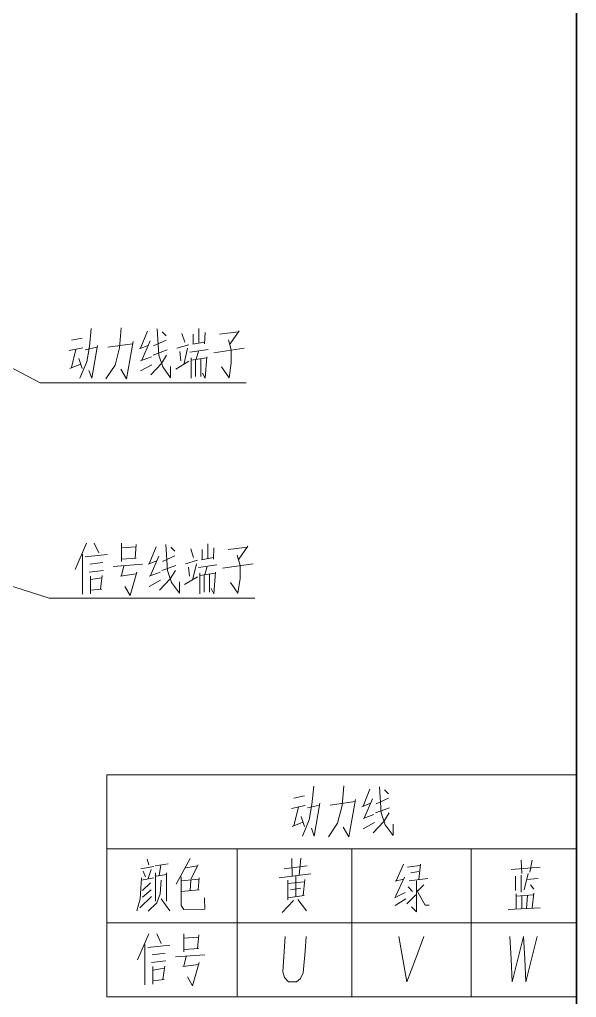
# Model space of a CAD drawing. Extents: x 2 to 295, y 3 to 209.
# Drawn here: x 257.7 to 292.1, y 87.8 to 148.2 of the extents above; entities that cross this region are included whole.
import ezdxf

# ---------------------------------------------------------------- set-up
doc = ezdxf.new("R2010")
doc.units = 0

msp = doc.modelspace()

# ---------------------------------------------------------------- linework, layer by layer
at = {"color": 7, "lineweight": 35}
msp.add_line((292.1, 50.917), (292.1, 200.299), dxfattribs=at)
at = {"color": 7, "lineweight": 13}
for p, q in [((263.109, 101.579), (292.077, 101.579)), ((263.109, 97.009), (292.077, 97.009)), ((263.109, 92.439), (292.077, 92.439)), ((263.109, 87.869), (292.077, 87.869))]:
    msp.add_line(p, q, dxfattribs=at)
at = {"color": 7, "lineweight": 13, "ltscale": 0.34275}
for p, q in [((263.109, 101.579), (263.109, 87.869)), ((292.077, 101.579), (292.077, 87.869))]:
    msp.add_line(p, q, dxfattribs=at)
at = {"color": 7, "lineweight": 13, "ltscale": 0.2285}
for p, q in [((271.161, 97.009), (271.161, 87.869)), ((278.231, 97.009), (278.231, 87.869)), ((285.596, 97.009), (285.596, 87.869))]:
    msp.add_line(p, q, dxfattribs=at)
at = {"color": 7, "lineweight": 13}
for points in [[(250.876, 130.046), (259.001, 125.785), (271.701, 125.785)], [(262.146, 129.145), (262.041, 128.025), (261.866, 127.08), (261.446, 126.065)], [(264.001, 129.18), (263.896, 127.955)], [(265.611, 128.97), (265.191, 127.92)], [(266.206, 129.11), (266.311, 127.5)], [(266.521, 128.935), (266.766, 128.69)], [(267.746, 128.83), (267.921, 128.305)], [(268.446, 128.795), (268.446, 128.2)], [(268.796, 129.145), (268.796, 128.27)], [(269.181, 128.9), (269.146, 128.2)], [(270.056, 128.795), (271.246, 128.935)], [(271.281, 129.005), (270.721, 128.2)], [(260.921, 128.41), (261.586, 128.55)], [(262.531, 128.095), (262.181, 126.065), (262.006, 126.555)], [(263.161, 127.99), (264.701, 128.2)], [(264.736, 128.34), (264.526, 127.185), (264.316, 126.03)], [(265.121, 127.885), (265.646, 128.095)], [(265.786, 128.375), (265.261, 127.185)], [(265.996, 128.06), (266.766, 128.41)], [(267.431, 127.92), (268.166, 128.13)], [(268.411, 128.165), (269.146, 128.305)], [(270.616, 128.445), (270.791, 127.815)], [(260.781, 127.78), (261.621, 127.955)], [(261.201, 127.85), (260.921, 126.73)], [(261.761, 127.815), (262.496, 127.99)], [(263.896, 127.955), (263.616, 126.87)], [(265.961, 127.5), (266.836, 127.815)], [(266.311, 127.5), (266.556, 126.765)], [(266.801, 127.5), (266.486, 126.975)], [(267.606, 127.71), (267.676, 127.15)], [(268.096, 127.92), (267.886, 126.975)], [(268.236, 127.675), (269.356, 127.85)], [(268.761, 127.745), (268.621, 127.255)], [(271.596, 127.92), (269.706, 127.64)], [(270.791, 127.815), (270.791, 127.01)], [(260.816, 126.66), (261.481, 126.94)], [(261.376, 127.29), (261.586, 126.66)], [(263.616, 126.87), (263.056, 126.03)], [(265.856, 127.395), (265.191, 127.15)], [(265.191, 126.52), (265.891, 126.905)], [(266.486, 126.975), (265.821, 126.275)], [(267.361, 126.625), (268.166, 127.115)], [(268.306, 127.185), (269.251, 127.325)], [(268.306, 127.325), (268.306, 126.065)], [(268.306, 127.255), (268.306, 127.325)], [(268.586, 127.22), (268.586, 126.17)], [(268.901, 127.255), (268.901, 126.17)], [(269.286, 127.395), (269.181, 126.065)], [(270.791, 127.01), (270.651, 126.1)], [(264.316, 126.03), (263.966, 126.625)], [(266.556, 126.765), (267.046, 126.1)], [(267.046, 126.1), (267.046, 126.8)], [(269.181, 126.065), (269.006, 126.38)], [(270.651, 126.1), (270.196, 126.765)], [(249.139, 115.831), (259.541, 112.482), (272.241, 112.482)], [(261.846, 115.877), (261.146, 114.267)], [(262.336, 115.877), (262.616, 115.282)], [(264.016, 115.877), (264.016, 114.757)], [(264.016, 115.597), (264.891, 115.667)], [(264.926, 115.807), (264.856, 114.967)], [(266.151, 115.667), (265.731, 114.617)], [(266.746, 115.807), (266.851, 114.197)], [(267.061, 115.632), (267.306, 115.387)], [(268.286, 115.527), (268.461, 115.002)], [(268.986, 115.492), (268.986, 114.897)], [(269.336, 115.842), (269.336, 114.967)], [(269.721, 115.597), (269.686, 114.897)], [(270.596, 115.492), (271.786, 115.632)], [(271.821, 115.702), (271.261, 114.897)], [(261.601, 115.212), (261.601, 113.987), (261.601, 112.727)], [(261.776, 115.037), (263.141, 115.177)], [(264.926, 114.967), (264.016, 114.897)], [(265.661, 114.582), (266.186, 114.792)], [(266.326, 115.072), (265.801, 113.882)], [(266.536, 114.757), (267.306, 115.107)], [(267.971, 114.617), (268.706, 114.827)], [(268.951, 114.862), (269.686, 115.002)], [(271.156, 115.142), (271.331, 114.512)], [(262.896, 114.197), (262.021, 114.092)], [(262.056, 114.582), (262.861, 114.687)], [(263.491, 114.442), (265.311, 114.582)], [(264.156, 114.477), (264.016, 113.882)], [(266.501, 114.197), (267.376, 114.512)], [(266.851, 114.197), (267.096, 113.462)], [(267.341, 114.197), (267.026, 113.672)], [(268.146, 114.407), (268.216, 113.847)], [(268.636, 114.617), (268.426, 113.672)], [(268.776, 114.372), (269.896, 114.547)], [(269.301, 114.442), (269.161, 113.952)], [(272.136, 114.617), (270.246, 114.337)], [(271.331, 114.512), (271.331, 113.707)], [(262.091, 113.847), (262.091, 112.762)], [(262.091, 113.637), (262.791, 113.742)], [(262.826, 113.882), (262.721, 113.042)], [(264.926, 113.987), (263.946, 113.847)], [(264.961, 114.092), (264.541, 112.657)], [(266.396, 114.092), (265.731, 113.847)], [(265.731, 113.217), (266.431, 113.602)], [(267.026, 113.672), (266.361, 112.972)], [(267.901, 113.322), (268.706, 113.812)], [(268.846, 113.882), (269.791, 114.022)], [(268.846, 114.022), (268.846, 112.762)], [(268.846, 113.952), (268.846, 114.022)], [(269.126, 113.917), (269.126, 112.867)], [(269.441, 113.952), (269.441, 112.867)], [(269.826, 114.092), (269.721, 112.762)], [(271.331, 113.707), (271.191, 112.797)], [(262.091, 112.972), (262.791, 113.042)], [(264.541, 112.657), (264.226, 113.217)], [(267.096, 113.462), (267.586, 112.797)], [(267.586, 112.797), (267.586, 113.497)], [(269.721, 112.762), (269.546, 113.077)], [(271.191, 112.797), (270.736, 113.462)], [(275.878, 100.869), (275.773, 99.749), (275.598, 98.804), (275.178, 97.789)], [(277.733, 100.904), (277.628, 99.679)], [(274.653, 100.134), (275.318, 100.274)], [(279.343, 100.694), (278.923, 99.644)], [(279.938, 100.834), (280.043, 99.224)], [(280.253, 100.659), (280.498, 100.414)], [(274.513, 99.504), (275.353, 99.679)], [(275.493, 99.539), (276.228, 99.714)], [(276.263, 99.819), (275.913, 97.789), (275.738, 98.279)], [(276.893, 99.714), (278.433, 99.924)], [(277.628, 99.679), (277.348, 98.594)], [(278.468, 100.064), (278.258, 98.909), (278.048, 97.754)], [(278.853, 99.609), (279.378, 99.819)], [(279.518, 100.099), (278.993, 98.909)], [(279.728, 99.784), (280.498, 100.134)], [(274.933, 99.574), (274.653, 98.454)], [(279.588, 99.119), (278.923, 98.874)], [(279.693, 99.224), (280.568, 99.539)], [(280.043, 99.224), (280.288, 98.489)], [(280.533, 99.224), (280.218, 98.699)], [(274.548, 98.384), (275.213, 98.664)], [(275.108, 99.014), (275.318, 98.384)], [(277.348, 98.594), (276.788, 97.754)], [(278.923, 98.244), (279.623, 98.629)], [(280.218, 98.699), (279.553, 97.999)], [(280.288, 98.489), (280.778, 97.824)], [(280.778, 97.824), (280.778, 98.524)], [(278.048, 97.754), (277.698, 98.349)], [(265.7, 96.019), (265.595, 96.369)], [(266.085, 95.949), (266.89, 96.089)], [(268.255, 96.404), (267.38, 94.829)], [(268.745, 96.019), (268.29, 95.144)], [(274.556, 95.319), (274.521, 96.404)], [(275.081, 96.439), (274.976, 95.389)], [(281.424, 96.054), (280.969, 95.039)], [(282.474, 96.054), (282.369, 95.109)], [(288.696, 96.299), (288.731, 95.494)], [(289.361, 96.299), (289.221, 95.564)], [(265.21, 95.774), (266.015, 95.914)], [(265.35, 95.634), (265.49, 95.284)], [(265.665, 95.179), (265.84, 95.739)], [(266.12, 95.529), (266.12, 93.779)], [(266.155, 95.319), (266.785, 95.424)], [(266.435, 95.984), (266.33, 95.389)], [(266.785, 95.529), (266.785, 93.779)], [(267.975, 95.844), (268.71, 95.949)], [(275.711, 95.459), (273.751, 95.214)], [(275.466, 95.949), (274.066, 95.774)], [(281.669, 95.879), (282.439, 95.984)], [(281.879, 95.529), (282.369, 95.599)], [(288.066, 95.739), (289.851, 95.879)], [(289.116, 95.494), (288.871, 94.479)], [(265.245, 95.214), (265.21, 94.549)], [(266.015, 95.214), (265.245, 95.074)], [(265.805, 94.899), (265.315, 94.444)], [(266.47, 95.074), (266.4, 94.234)], [(267.695, 95.284), (267.695, 93.499)], [(267.695, 95.039), (268.78, 95.144)], [(268.255, 94.444), (268.29, 95.074)], [(268.815, 95.214), (268.745, 94.479)], [(274.276, 95.074), (274.276, 93.849)], [(274.276, 94.864), (275.291, 94.969)], [(274.766, 95.319), (274.766, 94.059)], [(275.221, 94.129), (275.326, 95.109)], [(280.899, 95.004), (281.424, 95.144)], [(281.494, 95.249), (280.934, 94.059)], [(281.774, 95.039), (282.929, 95.179)], [(282.229, 95.039), (282.229, 93.114)], [(288.346, 94.444), (288.346, 95.319)], [(288.696, 95.389), (288.696, 94.339)], [(289.011, 95.109), (289.746, 95.179)], [(265.21, 94.549), (265.175, 93.919)], [(265.315, 94.024), (265.84, 94.479)], [(266.4, 94.234), (266.19, 93.674), (265.665, 93.149)], [(268.815, 94.479), (267.695, 94.374)], [(274.451, 94.479), (275.081, 94.584)], [(280.864, 93.989), (281.529, 94.304)], [(281.704, 94.654), (281.984, 94.374)], [(282.229, 94.479), (282.754, 93.534)], [(282.684, 94.794), (282.299, 94.409)], [(288.381, 94.234), (288.381, 93.289)], [(289.256, 94.794), (289.466, 94.514)], [(289.466, 94.269), (289.361, 93.359)], [(265.175, 93.919), (264.965, 93.184)], [(265.875, 94.059), (265.14, 93.359)], [(266.47, 93.919), (266.995, 93.184)], [(269.165, 93.289), (269.13, 93.989)], [(274.626, 93.814), (273.926, 93.079)], [(275.291, 94.129), (274.276, 93.989)], [(274.906, 93.884), (275.431, 93.184)], [(280.899, 93.499), (281.564, 93.919)], [(282.194, 94.164), (281.634, 93.604)], [(288.381, 94.094), (289.431, 94.164)], [(288.731, 94.094), (288.731, 93.324)], [(289.011, 93.324), (289.081, 94.129)], [(267.695, 93.499), (267.87, 93.254)], [(267.87, 93.254), (269.165, 93.289)], [(282.229, 93.114), (281.914, 93.429)], [(282.754, 93.534), (282.999, 93.534)], [(287.891, 93.254), (289.851, 93.359)], [(265.7, 91.764), (265, 90.154)], [(266.19, 91.764), (266.47, 91.169)], [(267.87, 91.764), (267.87, 90.644)], [(267.87, 91.484), (268.745, 91.554)], [(268.78, 91.694), (268.71, 90.854)], [(274.119, 91.589), (273.979, 89.419), (274.084, 89.069), (274.329, 88.789), (274.819, 88.789), (275.064, 88.999), (275.239, 89.349), (275.344, 90.679), (275.414, 91.589)], [(281.144, 91.589), (281.389, 90.189), (281.634, 88.789), (282.159, 90.189), (282.684, 91.589)], [(287.996, 91.589), (288.066, 90.189), (288.136, 88.789), (288.486, 90.189), (288.836, 91.589), (288.906, 90.189), (288.976, 88.789), (289.326, 90.189), (289.676, 91.589)], [(265.455, 91.099), (265.455, 89.874), (265.455, 88.614)], [(265.63, 90.924), (266.995, 91.064)], [(268.78, 90.854), (267.87, 90.784)], [(266.75, 90.084), (265.875, 89.979)], [(265.91, 90.469), (266.715, 90.574)], [(267.345, 90.329), (269.165, 90.469)], [(268.01, 90.364), (267.87, 89.769)], [(268.815, 89.979), (268.395, 88.544)], [(265.945, 89.734), (265.945, 88.649)], [(265.945, 89.524), (266.645, 89.629)], [(266.68, 89.769), (266.575, 88.929)], [(268.78, 89.874), (267.8, 89.734)], [(265.945, 88.859), (266.645, 88.929)], [(268.395, 88.544), (268.08, 89.104)]]:
    msp.add_lwpolyline(points, dxfattribs=at)

doc.saveas('drawing.dxf')
